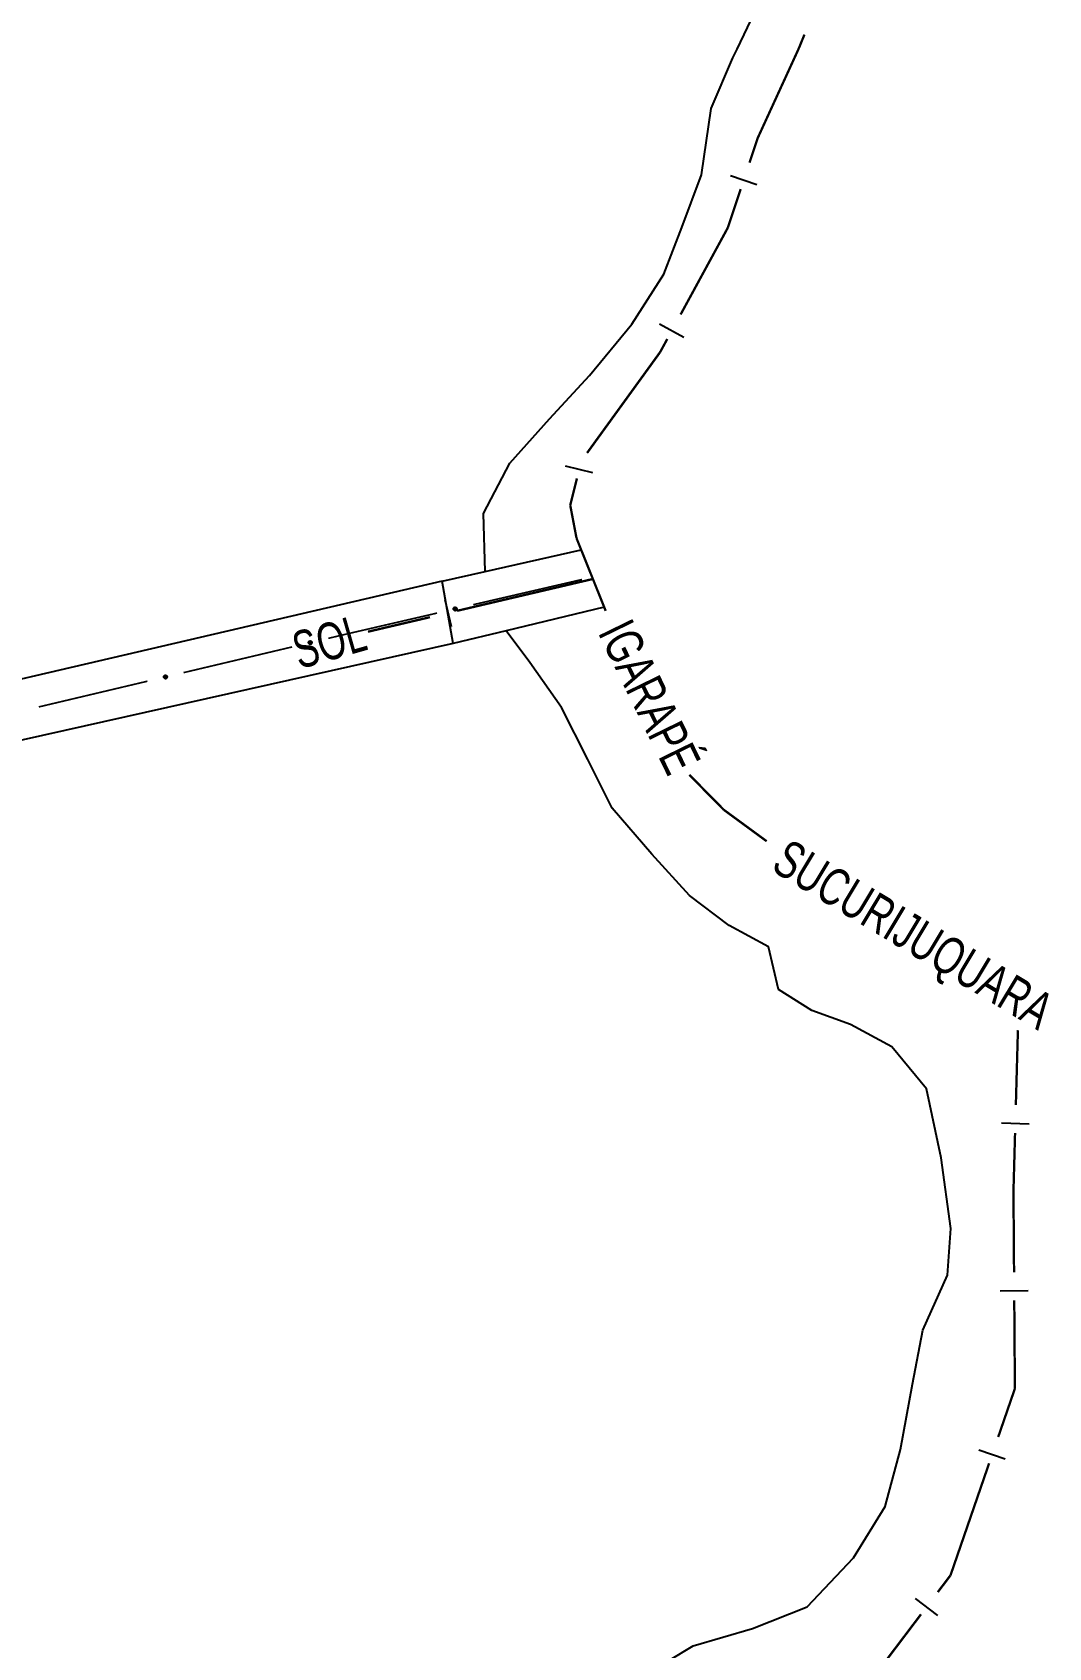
# Model space of a CAD drawing. Extents: x 211453 to 215163, y 4877397 to 4881305.
# Drawn here: x 214953.1 to 215062.5, y 4880039 to 4880212.7 of the extents above; entities that cross this region are included whole.
import ezdxf

# ---------------------------------------------------------------- set-up
doc = ezdxf.new("R2010")
doc.units = 0
doc.header["$LTSCALE"] = 1.5
doc.header["$MEASUREMENT"] = 0
for name, color, linetype in [('HD-CURSO-PERENE', 170, 'CONTINUOUS'), ('HD-TXT-PERENE', 170, 'CONTINUOUS'), ('LM-LIM-SETORES-BAIRROS', 250, 'CONTINUOUS'), ('SV-EIXO-ROD-ESTR', 7, 'CONTINUOUS'), ('SV-EST-MUNIC-PAV', 20, 'CONTINUOUS'), ('SV-PONTE-BUEIRO', 251, 'CONTINUOUS'), ('SV-TXT-RUA-PAV', 7, 'CONTINUOUS')]:
    doc.layers.add(name, color=color, linetype=linetype)
doc.styles.add('ARIAL', font='ARIAL.SHX')

msp = doc.modelspace()

# ---------------------------------------------------------------- linework, layer by layer
at = {"layer": 'HD-CURSO-PERENE', "linetype": 'Continuous'}
for points in [[(215028.946182, 4880210.909463, 2.702486), (215031.192788, 4880215.545677, 2.702486)], [(215001.857254, 4880154.740867, 2.702486), (215001.658741, 4880160.95926, 2.702486), (215004.50387, 4880166.372354, 2.702486), (215008.763988, 4880171.15905, 2.702486), (215013.065643, 4880175.789296, 2.702486), (215017.626564, 4880181.307975, 2.702486), (215021.069238, 4880186.717432, 2.702486), (215022.994384, 4880191.738331, 2.702486), (215025.128977, 4880197.368139, 2.702486), (215026.144699, 4880204.536079, 2.702486), (215028.489047, 4880209.966095, 2.702486), (215028.946182, 4880210.909463, 2.702486)], [(215018.999647, 4880036.030553, 2.702486), (215024.230437, 4880039.192656, 2.702486), (215030.619947, 4880041.056219, 2.702486), (215036.480096, 4880043.369346, 2.702486), (215041.480428, 4880048.668142, 2.702486), (215044.853171, 4880054.177476, 2.702486), (215046.518297, 4880060.296751, 2.702486), (215047.813641, 4880067.33475, 2.702486), (215048.91974, 4880073.144822, 2.702486), (215051.563448, 4880079.053908, 2.702486), (215051.950951, 4880084.06565, 2.702486), (215050.909655, 4880091.673992, 2.702486), (215049.319268, 4880099.102918, 2.702486), (215045.573288, 4880103.617686, 2.702486), (215041.139162, 4880106.026207, 2.702486), (215036.974272, 4880107.501558, 2.702486), (215033.391681, 4880109.769242, 2.702486), (215032.331565, 4880114.36308, 2.702486), (215028.091099, 4880116.659999, 2.702486), (215023.837352, 4880119.874703, 2.702486), (215019.7849, 4880124.338306, 2.702486), (215015.519552, 4880129.282664, 2.702486), (215012.881607, 4880134.505697, 2.702486), (215010.043831, 4880140.088261, 2.702486), (215006.637207, 4880144.932317, 2.702486), (215004.101033, 4880148.34645, 2.702486)]]:
    msp.add_polyline3d(points, dxfattribs=at)
at = {"layer": 'LM-LIM-SETORES-BAIRROS', "const_width": 0.25}
for points in [[(215035.578547, 4880210.970247), (215036.188324, 4880212.469282)], [(215035.419433, 4880210.623305), (215035.578547, 4880210.970247)], [(215031.173567, 4880201.365363), (215035.419433, 4880210.623305)], [(215030.283427, 4880198.694943), (215030.915883, 4880200.592309)], [(215030.915883, 4880200.592309), (215031.173567, 4880201.365363)], [(215027.952223, 4880191.70133), (215029.334744, 4880195.848893)], [(215027.651953, 4880191.14967), (215027.952223, 4880191.70133)], [(215022.871223, 4880182.366469), (215027.651953, 4880191.14967)], [(215020.661812, 4880178.30732), (215021.437004, 4880179.731509)], [(215012.811635, 4880167.474075), (215020.439713, 4880178.000823)], [(215020.439713, 4880178.000823), (215020.661812, 4880178.30732)], [(215010.997779, 4880161.861509), (215011.716164, 4880164.735048)], [(215011.004894, 4880161.824156), (215010.997779, 4880161.861509)], [(215011.675957, 4880158.301076), (215011.004894, 4880161.824156)], [(215011.830121, 4880157.917305), (215011.675957, 4880158.301076)], [(215014.812174, 4880150.493871), (215011.830121, 4880157.917305)], [(215013.435518, 4880153.920876), (214998.831494, 4880150.497067)], [(214990.069079, 4880148.442781), (214989.243566, 4880148.249246)], [(214995.910689, 4880149.812305), (214990.069079, 4880148.442781)], [(215024.509176, 4880132.150728), (215023.811849, 4880132.859319)], [(215027.507805, 4880129.103656), (215024.509176, 4880132.150728)], [(215028.092373, 4880128.674973), (215027.507805, 4880129.103656)], [(215032.124398, 4880125.718154), (215028.092373, 4880128.674973)], [(215058.925814, 4880097.346227), (215059.14706, 4880105.343167)], [(215059.14706, 4880105.343167), (215059.1486, 4880105.398832)], [(215058.669809, 4880088.092919), (215058.842847, 4880094.347374)], [(215058.675194, 4880087.349787), (215058.669809, 4880088.092919)], [(215058.733164, 4880079.349997), (215058.675194, 4880087.349787)], [(215058.823696, 4880066.85659), (215058.754903, 4880076.350076)], [(215058.658658, 4880066.377981), (215058.823696, 4880066.85659)], [(215057.028705, 4880061.651116), (215058.658658, 4880066.377981)], [(215051.898806, 4880046.77441), (215056.050733, 4880058.814997)], [(215050.532814, 4880044.969349), (215051.739699, 4880046.564162)], [(215051.739699, 4880046.564162), (215051.898806, 4880046.77441)], [(215043.281165, 4880035.386813), (215048.722486, 4880042.57713)]]:
    msp.add_lwpolyline(points, dxfattribs=at)
at = {"layer": 'LM-LIM-SETORES-BAIRROS'}
for points in [[(215031.073997, 4880196.323234), (215028.227947, 4880197.271918)], [(215023.232557, 4880179.892719), (215020.597597, 4880181.326938)], [(215013.413913, 4880165.341387), (215010.503486, 4880166.068994)], [(214997.515511, 4880151.729215), (214998.200273, 4880148.808411)], [(215060.369929, 4880095.305508), (215057.371077, 4880095.388475)], [(215060.247617, 4880077.360919), (215057.247696, 4880077.33918)], [(215057.794783, 4880059.271384), (215054.958664, 4880060.249356)], [(215050.522038, 4880042.469372), (215048.129819, 4880044.2797)]]:
    msp.add_lwpolyline(points, dxfattribs=at)
at = {"layer": 'SV-EIXO-ROD-ESTR', "const_width": 0.18}
for points in [[(215000.567808, 4880151.157127), (215012.258249, 4880153.86519)], [(214986.927896, 4880147.997474), (214996.670995, 4880150.25444)], [(214969.413515, 4880143.849331), (214981.090478, 4880146.614928)], [(214984.982799, 4880147.536793), (214985.95588, 4880147.76726)], [(214985.95588, 4880147.76726), (214986.927896, 4880147.997474)], [(214953.84423, 4880140.161869), (214965.521194, 4880142.927465)]]:
    msp.add_lwpolyline(points, dxfattribs=at)
at = {"layer": 'SV-EIXO-ROD-ESTR'}
for points in [[(214998.454585, 4880150.7806), (214998.479882, 4880150.822458), (214998.510182, 4880150.853261), (214998.542849, 4880150.871678), (214998.575959, 4880150.880425), (214998.61084, 4880150.885559), (214998.647149, 4880150.882977), (214998.686814, 4880150.871184), (214998.728982, 4880150.846103), (214998.758496, 4880150.812989), (214998.778265, 4880150.781929), (214998.789375, 4880150.747929), (214998.793794, 4880150.713961), (214998.789865, 4880150.676333), (214998.777521, 4880150.636253), (214998.751275, 4880150.594462), (214998.721362, 4880150.564468), (214998.689298, 4880150.547484), (214998.655046, 4880150.536532), (214998.619372, 4880150.531717), (214998.583745, 4880150.534458), (214998.543413, 4880150.546958), (214998.502509, 4880150.57341), (214998.472252, 4880150.602903), (214998.454823, 4880150.63472), (214998.444799, 4880150.668684), (214998.439224, 4880150.703607), (214998.440301, 4880150.740214), (214998.454585, 4880150.7806)], [(214982.871456, 4880147.149864), (214982.896546, 4880147.191847), (214982.926694, 4880147.222798), (214982.95927, 4880147.241376), (214982.992336, 4880147.250286), (214983.027192, 4880147.255592), (214983.063514, 4880147.253188), (214983.103236, 4880147.241591), (214983.145527, 4880147.216718), (214983.175204, 4880147.18375), (214983.195126, 4880147.152788), (214983.206402, 4880147.118843), (214983.210989, 4880147.084896), (214983.207245, 4880147.04725), (214983.195099, 4880147.00711), (214983.169059, 4880146.96519), (214983.139294, 4880146.935049), (214983.107314, 4880146.917907), (214983.073116, 4880146.906786), (214983.037467, 4880146.901796), (214983.001826, 4880146.904361), (214982.961433, 4880146.916663), (214982.920399, 4880146.942913), (214982.889998, 4880146.972256), (214982.872412, 4880147.003987), (214982.862221, 4880147.037902), (214982.856474, 4880147.072797), (214982.857371, 4880147.109409), (214982.871456, 4880147.149864)], [(214967.302172, 4880143.462402), (214967.327262, 4880143.504384), (214967.35741, 4880143.535336), (214967.389985, 4880143.553913), (214967.423052, 4880143.562824), (214967.457907, 4880143.56813), (214967.494229, 4880143.565726), (214967.533951, 4880143.554129), (214967.576242, 4880143.529256), (214967.605919, 4880143.496288), (214967.625841, 4880143.465325), (214967.637118, 4880143.431381), (214967.641705, 4880143.397434), (214967.63796, 4880143.359787), (214967.625814, 4880143.319648), (214967.599774, 4880143.277728), (214967.570009, 4880143.247587), (214967.538029, 4880143.230445), (214967.503832, 4880143.219324), (214967.468182, 4880143.214334), (214967.432541, 4880143.216899), (214967.392149, 4880143.229201), (214967.351115, 4880143.25545), (214967.320713, 4880143.284794), (214967.303127, 4880143.316525), (214967.292937, 4880143.35044), (214967.28719, 4880143.385334), (214967.288086, 4880143.421947), (214967.302172, 4880143.462402)]]:
    msp.add_lwpolyline(points, close=True, dxfattribs=at)
for points in [[(214998.439224, 4880150.703607), (214998.758496, 4880150.812989)], [(214998.440301, 4880150.740214), (214998.728982, 4880150.846103)], [(214998.444402, 4880150.72284), (214998.739174, 4880150.828941)], [(214998.444799, 4880150.668684), (214998.778265, 4880150.781929)], [(214998.445454, 4880150.688068), (214998.763132, 4880150.798074)], [(214998.448668, 4880150.758845), (214998.704889, 4880150.856015)], [(214998.452439, 4880150.651868), (214998.782697, 4880150.761987)], [(214998.454585, 4880150.7806), (214998.686814, 4880150.871184)], [(214998.454823, 4880150.63472), (214998.789375, 4880150.747929)], [(214998.467092, 4880150.618845), (214998.788758, 4880150.729775)], [(214998.469291, 4880150.80284), (214998.659872, 4880150.875001)], [(214998.472252, 4880150.602903), (214998.793794, 4880150.713961)], [(214998.479882, 4880150.822458), (214998.647149, 4880150.882977)], [(214998.489721, 4880150.58767), (214998.787459, 4880150.693057)], [(214998.497079, 4880150.840092), (214998.620593, 4880150.881309)], [(214998.502509, 4880150.57341), (214998.789865, 4880150.676333)], [(214998.510182, 4880150.853261), (214998.61084, 4880150.885559)], [(214998.526356, 4880150.562541), (214998.780842, 4880150.655108)], [(214998.543413, 4880150.546958), (214998.777521, 4880150.636253)], [(214998.568407, 4880150.544269), (214998.756945, 4880150.613155)], [(214998.583745, 4880150.534458), (214998.751275, 4880150.594462)], [(214998.605643, 4880150.534686), (214998.730179, 4880150.577541)], [(214998.619372, 4880150.531717), (214998.721362, 4880150.564468)], [(214982.856474, 4880147.072797), (214983.175204, 4880147.18375)], [(214982.857371, 4880147.109409), (214983.145527, 4880147.216718)], [(214982.861558, 4880147.092055), (214983.155803, 4880147.199606)], [(214982.862221, 4880147.037902), (214983.195126, 4880147.152788)], [(214982.862781, 4880147.057288), (214983.179913, 4880147.168858)], [(214982.865646, 4880147.12808), (214983.121385, 4880147.226512)], [(214982.869944, 4880147.021123), (214983.199655, 4880147.132867)], [(214982.871456, 4880147.149864), (214983.103236, 4880147.241591)], [(214982.872412, 4880147.003987), (214983.206402, 4880147.118843)], [(214982.884759, 4880146.988173), (214983.205875, 4880147.100686)], [(214982.886052, 4880147.172177), (214983.076275, 4880147.245275)], [(214982.889998, 4880146.972256), (214983.210989, 4880147.084896)], [(214982.896546, 4880147.191847), (214983.063514, 4880147.253188)], [(214982.907541, 4880146.95711), (214983.204757, 4880147.063962)], [(214982.913656, 4880147.209565), (214983.036966, 4880147.25139)], [(214982.920399, 4880146.942913), (214983.207245, 4880147.04725)], [(214982.926694, 4880147.222798), (214983.027192, 4880147.255592)], [(214982.9443, 4880146.932162), (214983.198327, 4880147.02598)], [(214982.961433, 4880146.916663), (214983.195099, 4880147.00711)], [(214982.98644, 4880146.914097), (214983.174637, 4880146.98391)], [(214983.001826, 4880146.904361), (214983.169059, 4880146.96519)], [(214983.023723, 4880146.904697), (214983.148046, 4880146.948165)], [(214983.037467, 4880146.901796), (214983.139294, 4880146.935049)], [(214967.28719, 4880143.385334), (214967.605919, 4880143.496288)], [(214967.288086, 4880143.421947), (214967.576242, 4880143.529256)], [(214967.292273, 4880143.404593), (214967.586518, 4880143.512144)], [(214967.292937, 4880143.35044), (214967.625841, 4880143.465325)], [(214967.293496, 4880143.369826), (214967.610628, 4880143.481395)], [(214967.296361, 4880143.440618), (214967.552101, 4880143.539049)], [(214967.300659, 4880143.333661), (214967.63037, 4880143.445405)], [(214967.302172, 4880143.462402), (214967.533951, 4880143.554129)], [(214967.303127, 4880143.316525), (214967.637118, 4880143.431381)], [(214967.315475, 4880143.300711), (214967.63659, 4880143.413224)], [(214967.316768, 4880143.484715), (214967.506991, 4880143.557813)], [(214967.320713, 4880143.284794), (214967.641705, 4880143.397434)], [(214967.327262, 4880143.504384), (214967.494229, 4880143.565726)], [(214967.338257, 4880143.269648), (214967.635472, 4880143.3765)], [(214967.344372, 4880143.522102), (214967.467681, 4880143.563928)], [(214967.351115, 4880143.25545), (214967.63796, 4880143.359787)], [(214967.35741, 4880143.535336), (214967.457907, 4880143.56813)], [(214967.375016, 4880143.244699), (214967.629043, 4880143.338518)], [(214967.392149, 4880143.229201), (214967.625814, 4880143.319648)], [(214967.417155, 4880143.226634), (214967.605352, 4880143.296448)], [(214967.432541, 4880143.216899), (214967.599774, 4880143.277728)], [(214967.454438, 4880143.217235), (214967.578761, 4880143.260703)], [(214967.468182, 4880143.214334), (214967.570009, 4880143.247587)]]:
    msp.add_lwpolyline(points, dxfattribs=at)
at = {"layer": 'SV-EST-MUNIC-PAV', "linetype": 'Continuous'}
for points in [[(214997.2183, 4880153.693323, 5.885029), (214908.182495, 4880132.954612, 7.238236)], [(214998.393728, 4880146.972653, 5.935148), (214912.427975, 4880127.740698, 6.987642)]]:
    msp.add_polyline3d(points, dxfattribs=at)
at = {"layer": 'SV-PONTE-BUEIRO', "linetype": 'Continuous'}
for points in [[(214997.2183, 4880153.693323, 5.684554), (215001.857254, 4880154.740867, 5.684554), (215012.170584, 4880157.069768, 5.684554)], [(215014.654361, 4880150.886726, 5.684554), (215004.101033, 4880148.34645, 5.684554), (214998.393728, 4880146.972653, 5.684554), (214997.2183, 4880153.693323, 5.684554)]]:
    msp.add_polyline3d(points, dxfattribs=at)

# ---------------------------------------------------------------- texts
at = {"layer": 'HD-TXT-PERENE', "style": 'ARIAL', "width": 0.7}
for s, rotation, p in [('IGARAPÉ', 296, (215013.929253, 4880148.179583)), ('SUCURIJUQUARA', 329, (215032.461089, 4880122.668699))]:
    msp.add_text(s, height=4, rotation=rotation, dxfattribs=at).set_placement(p)
at = {"layer": 'SV-TXT-RUA-PAV', "style": 'ARIAL', "width": 0.7}
msp.add_text('SOL', height=4, rotation=16, dxfattribs=at).set_placement((214981.865674, 4880144.202907))

doc.saveas('drawing.dxf')
